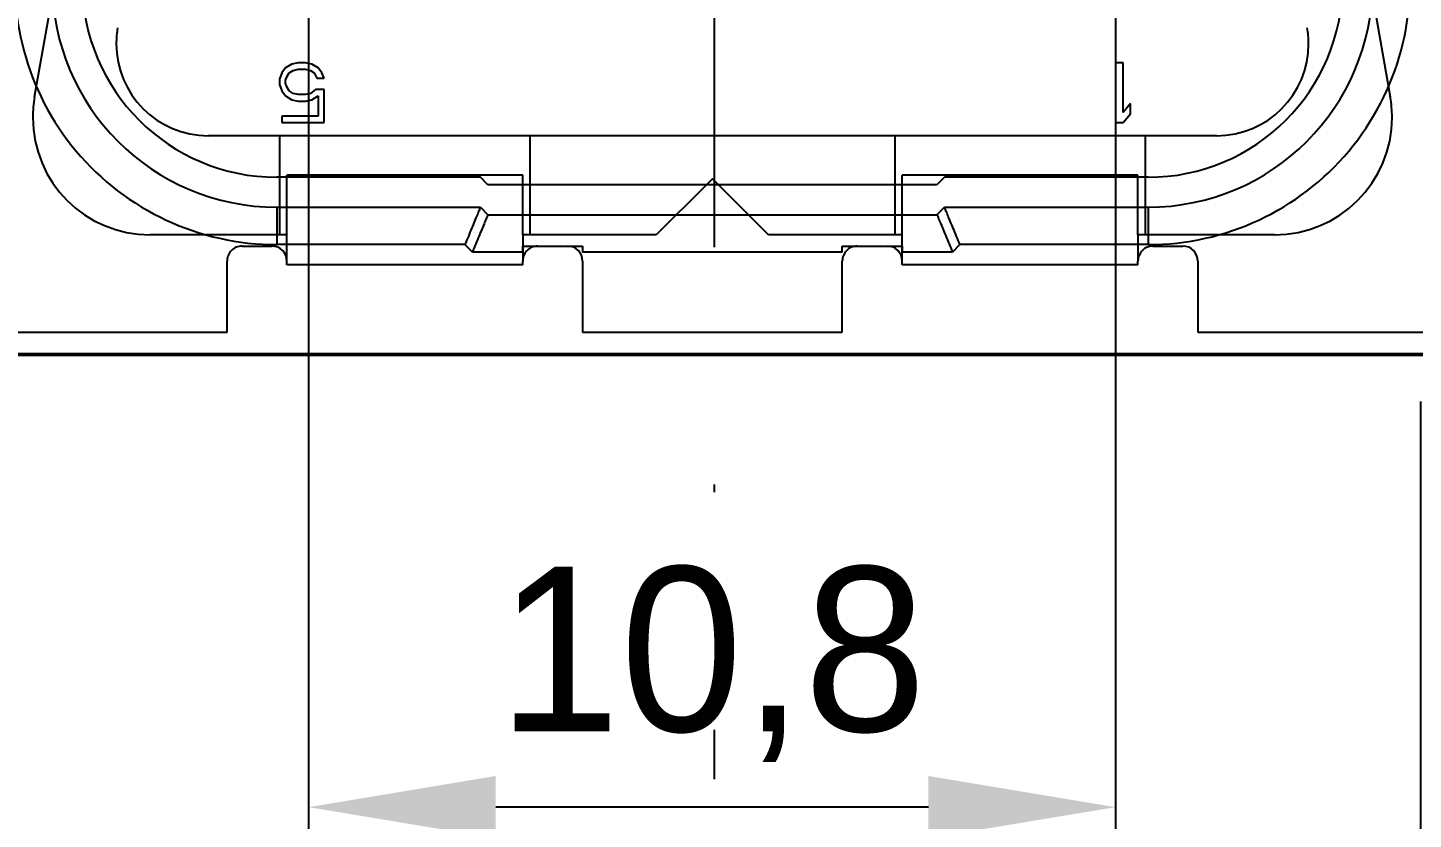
# Model space of a CAD drawing. Header units: millimetres. Extents: x 0 to 200, y 0 to 275.
# Drawn here: x 85.68 to 104.19, y 91.36 to 101.94 of the extents above; entities that cross this region are included whole.
import ezdxf

# ---------------------------------------------------------------- set-up
doc = ezdxf.new("R2010")
doc.units = ezdxf.units.MM
doc.linetypes.add('STRICHPUNKT', pattern=[25.4, 12.7, -6.35, 0, -6.35])
for name, color, linetype, lineweight in [('0.5 Vollinie', 7, 'Continuous', 50), ('Bemaßung', 2, 'Continuous', 25), ('Mittellinie', 6, 'STRICHPUNKT', 25)]:
    doc.layers.add(name, color=color, linetype=linetype, lineweight=lineweight)
doc.layers.add('MAIN-1', color=7, linetype='Continuous')
doc.layers.add('MAIN-2', color=7, linetype='Continuous')
doc.dimstyles.new('ISO-25', dxfattribs={"dimtxt": 2.5, "dimasz": 2.5, "dimexe": 1.25, "dimexo": 0.625, "dimtad": 1, "dimtxsty": 'Standard', "dimcen": 2.5, "dimadec": 0, "dimazin": 0, "dimtfac": 1, "dimtmove": 0, "dimatfit": 3, "dimfxl": 1, "dimarcsym": 0})

# ---------------------------------------------------------------- blocks, each defined once
blk = doc.blocks.new('*D73')
at = {"layer": 'Bemaßung', "color": 0, "lineweight": -2, "transparency": 16777216}
for p, q in [((71.855, 96.949), (71.855, 70.02)), ((117.855, 96.949), (117.855, 70.02)), ((74.355, 71.27), (115.355, 71.27))]:
    blk.add_line(p, q, dxfattribs=at)
at = {"layer": 'Bemaßung', "color": 0, "transparency": 16777216}
for points in [[(74.355, 71.687), (74.355, 70.853), (71.855, 71.27)], [(115.355, 71.687), (115.355, 70.853), (117.855, 71.27)]]:
    blk.add_solid(points, dxfattribs=at)
at = {"layer": 'Defpoints', "color": 0, "transparency": 16777216}
for p in [(71.855, 97.574), (117.855, 97.574), (117.855, 71.27)]:
    blk.add_point(p, dxfattribs=at)
at = {"layer": 'Bemaßung', "color": 0, "transparency": 16777216, "insert": (94.855, 72.995), "char_height": 2.2, "attachment_point": 5}
blk.add_mtext('46', dxfattribs=at)
blk = doc.blocks.new('*D74')
at = {"layer": 'Bemaßung', "color": 0, "lineweight": -2, "transparency": 16777216}
for p, q in [((85.359, 96.949), (85.359, 84.662)), ((104.29, 96.949), (104.29, 84.662)), ((87.859, 85.912), (101.79, 85.912))]:
    blk.add_line(p, q, dxfattribs=at)
at = {"layer": 'Bemaßung', "color": 0, "transparency": 16777216}
for points in [[(87.859, 86.329), (87.859, 85.495), (85.359, 85.912)], [(101.79, 86.329), (101.79, 85.495), (104.29, 85.912)]]:
    blk.add_solid(points, dxfattribs=at)
at = {"layer": 'Defpoints', "color": 0, "transparency": 16777216}
for p in [(85.359, 97.574), (104.29, 97.574), (104.29, 85.912)]:
    blk.add_point(p, dxfattribs=at)
at = {"layer": 'Bemaßung', "color": 0, "transparency": 16777216, "insert": (94.825, 87.82), "char_height": 2.2, "attachment_point": 5}
blk.add_mtext('18,9', dxfattribs=at)
blk = doc.blocks.new('*D75')
at = {"layer": 'Bemaßung', "color": 0, "lineweight": -2, "transparency": 16777216}
for p, q in [((82.325, 99.04), (82.325, 78.501)), ((107.325, 99.04), (107.325, 78.501)), ((84.825, 79.751), (104.825, 79.751))]:
    blk.add_line(p, q, dxfattribs=at)
at = {"layer": 'Bemaßung', "color": 0, "transparency": 16777216}
for points in [[(84.825, 80.168), (84.825, 79.335), (82.325, 79.751)], [(104.825, 80.168), (104.825, 79.335), (107.325, 79.751)]]:
    blk.add_solid(points, dxfattribs=at)
at = {"layer": 'Defpoints', "color": 0, "transparency": 16777216}
for p in [(82.325, 99.665), (107.325, 99.665), (107.325, 79.751)]:
    blk.add_point(p, dxfattribs=at)
at = {"layer": 'Bemaßung', "color": 0, "transparency": 16777216, "insert": (94.825, 81.476), "char_height": 2.2, "attachment_point": 5}
blk.add_mtext('25', dxfattribs=at)
blk = doc.blocks.new('*D77')
at = {"layer": 'Bemaßung', "color": 0, "lineweight": -2, "transparency": 16777216}
for p, q in [((97.98, 117.355), (152.75, 117.355)), ((151.5, 100.074), (151.5, 114.855)), ((127.325, 97.574), (152.75, 97.574))]:
    blk.add_line(p, q, dxfattribs=at)
at = {"layer": 'Bemaßung', "color": 0, "transparency": 16777216}
for points in [[(151.083, 114.855), (151.917, 114.855), (151.5, 117.355)], [(151.083, 100.074), (151.917, 100.074), (151.5, 97.574)]]:
    blk.add_solid(points, dxfattribs=at)
at = {"layer": 'Defpoints', "color": 0, "transparency": 16777216}
for p in [(97.355, 117.355), (151.5, 117.355), (126.7, 97.574)]:
    blk.add_point(p, dxfattribs=at)
at = {"layer": 'Bemaßung', "color": 0, "transparency": 16777216, "insert": (149.592, 107.465), "char_height": 2.2, "attachment_point": 5, "rotation": 90}
blk.add_mtext('19,8', dxfattribs=at)
blk = doc.blocks.new('*D79')
at = {"layer": 'Bemaßung', "color": 0, "lineweight": -2, "transparency": 16777216}
for p, q in [((86.739, 107.355), (88.746, 108.846)), ((84.733, 105.863), (79.917, 102.285)), ((63.821, 90.323), (77.91, 100.793))]:
    blk.add_line(p, q, dxfattribs=at)
at = {"layer": 'Bemaßung', "color": 0, "transparency": 16777216}
for points in [[(86.491, 107.689), (86.988, 107.02), (84.733, 105.863)], [(77.662, 101.128), (78.159, 100.459), (79.917, 102.285)]]:
    blk.add_solid(points, dxfattribs=at)
at = {"layer": 'Defpoints', "color": 0, "transparency": 16777216}
for p in [(84.733, 105.863), (79.917, 102.285)]:
    blk.add_point(p, dxfattribs=at)
at = {"layer": 'Bemaßung', "color": 0, "transparency": 16777216, "insert": (64.765, 93.174), "char_height": 2.2, "attachment_point": 5, "rotation": 36.6174}
blk.add_mtext('∅6', dxfattribs=at)
blk = doc.blocks.new('*D109')
at = {"layer": 'Bemaßung', "color": 0, "lineweight": -2, "transparency": 16777216}
for p, q in [((100.841, 109.104), (147.895, 109.104)), ((146.645, 106.604), (146.645, 100.074)), ((127.325, 97.574), (147.895, 97.574))]:
    blk.add_line(p, q, dxfattribs=at)
at = {"layer": 'Bemaßung', "color": 0, "transparency": 16777216}
for points in [[(146.229, 106.604), (147.062, 106.604), (146.645, 109.104)], [(146.229, 100.074), (147.062, 100.074), (146.645, 97.574)]]:
    blk.add_solid(points, dxfattribs=at)
at = {"layer": 'Defpoints', "color": 0, "transparency": 16777216}
for p in [(100.216, 109.104), (126.7, 97.574), (146.645, 97.574)]:
    blk.add_point(p, dxfattribs=at)
at = {"layer": 'Bemaßung', "color": 0, "transparency": 16777216, "insert": (144.737, 103.339), "char_height": 2.2, "attachment_point": 5, "rotation": 90}
blk.add_mtext('11,5', dxfattribs=at)
blk = doc.blocks.new('*D111')
at = {"layer": 'Bemaßung', "color": 0, "lineweight": -2, "transparency": 16777216}
for p, q in [((89.434, 104.979), (89.434, 90.276)), ((100.216, 104.979), (100.216, 90.276)), ((97.716, 91.526), (91.934, 91.526))]:
    blk.add_line(p, q, dxfattribs=at)
at = {"layer": 'Bemaßung', "color": 0, "transparency": 16777216}
for points in [[(91.934, 91.943), (91.934, 91.11), (89.434, 91.526)], [(97.716, 91.943), (97.716, 91.11), (100.216, 91.526)]]:
    blk.add_solid(points, dxfattribs=at)
at = {"layer": 'Defpoints', "color": 0, "transparency": 16777216}
for p in [(89.434, 105.604), (100.216, 105.604), (89.434, 91.526)]:
    blk.add_point(p, dxfattribs=at)
at = {"layer": 'Bemaßung', "color": 0, "transparency": 16777216, "insert": (94.825, 93.435), "char_height": 2.2, "attachment_point": 5}
blk.add_mtext('10,8', dxfattribs=at)
blk = doc.blocks.new('*D112')
at = {"layer": 'Bemaßung', "color": 0, "lineweight": -2, "transparency": 16777216}
for p, q in [((100.841, 105.604), (140.265, 105.604)), ((139.015, 103.104), (139.015, 100.074)), ((118.48, 97.574), (140.265, 97.574))]:
    blk.add_line(p, q, dxfattribs=at)
at = {"layer": 'Bemaßung', "color": 0, "transparency": 16777216}
for points in [[(138.599, 103.104), (139.432, 103.104), (139.015, 105.604)], [(138.599, 100.074), (139.432, 100.074), (139.015, 97.574)]]:
    blk.add_solid(points, dxfattribs=at)
at = {"layer": 'Defpoints', "color": 0, "transparency": 16777216}
for p in [(100.216, 105.604), (117.855, 97.574), (139.015, 97.574)]:
    blk.add_point(p, dxfattribs=at)
at = {"layer": 'Bemaßung', "color": 0, "transparency": 16777216, "insert": (137.29, 101.589), "char_height": 2.2, "attachment_point": 5, "rotation": 90}
blk.add_mtext('8', dxfattribs=at)
blk = doc.blocks.new('D-Sub 1-338168-2 Front')
at = {"layer": 'MAIN-1', "color": 1}
for p, q in [((6.01, 13.5), (-1.45, 13.5)), ((6.01, 12.55), (6.01, 13.5)), ((10.76, 13.5), (10.76, 12.55)), ((14.23, 13.5), (10.76, 13.5)), ((14.23, 12.55), (14.23, 13.5)), ((26.44, 13.5), (18.98, 13.5)), ((18.98, 13.5), (18.98, 12.55)), ((6.81, 12.6), (9.96, 12.6)), ((6.81, 12.6), (6.81, 12.55)), ((9.96, 12.6), (9.96, 12.55)), ((15.03, 12.6), (18.18, 12.6)), ((15.03, 12.6), (15.03, 12.55)), ((18.18, 12.6), (18.18, 12.55)), ((9.188, 12.33), (9.288, 12.43)), ((9.288, 12.43), (9.96, 12.43)), ((9.299, 12.402), (9.288, 12.43)), ((9.96, 12.35), (9.96, 12.43)), ((10.76, 12.43), (14.23, 12.43)), ((10.76, 12.43), (10.76, 12.35)), ((14.23, 12.35), (14.23, 12.43)), ((15.03, 12.43), (15.702, 12.43)), ((15.03, 12.43), (15.03, 12.35)), ((15.691, 12.402), (15.702, 12.43)), ((15.702, 12.43), (15.802, 12.33)), ((6.61, 12.35), (6.21, 12.35)), ((6.675, 12.33), (9.188, 12.33)), ((6.675, 11.83), (6.675, 12.33)), ((9.188, 12.33), (9.199, 12.302)), ((9.199, 12.302), (9.211, 12.275)), ((9.211, 12.275), (9.222, 12.247)), ((9.222, 12.247), (9.234, 12.22)), ((9.234, 12.22), (9.245, 12.193)), ((9.311, 12.375), (9.299, 12.402)), ((9.322, 12.347), (9.311, 12.375)), ((9.334, 12.32), (9.322, 12.347)), ((9.345, 12.293), (9.334, 12.32)), ((9.356, 12.266), (9.345, 12.293)), ((9.367, 12.239), (9.356, 12.266)), ((9.378, 12.213), (9.367, 12.239)), ((10.76, 12.35), (9.96, 12.35)), ((15.03, 12.35), (14.23, 12.35)), ((15.612, 12.213), (15.623, 12.239)), ((15.623, 12.239), (15.634, 12.266)), ((15.634, 12.266), (15.645, 12.293)), ((15.645, 12.293), (15.656, 12.32)), ((15.656, 12.32), (15.668, 12.347)), ((15.668, 12.347), (15.679, 12.375)), ((15.679, 12.375), (15.691, 12.402)), ((15.745, 12.193), (15.756, 12.22)), ((15.756, 12.22), (15.768, 12.247)), ((15.768, 12.247), (15.779, 12.275)), ((15.779, 12.275), (15.791, 12.302)), ((15.791, 12.302), (15.802, 12.33)), ((15.802, 12.33), (18.315, 12.33)), ((18.315, 11.83), (18.315, 12.33)), ((18.78, 12.35), (18.38, 12.35)), ((9.245, 12.193), (9.256, 12.166)), ((9.256, 12.166), (9.267, 12.139)), ((9.267, 12.139), (9.278, 12.113)), ((9.278, 12.113), (9.288, 12.088)), ((9.288, 12.088), (9.298, 12.064)), ((9.298, 12.064), (9.308, 12.04)), ((9.308, 12.04), (9.318, 12.017)), ((9.388, 12.188), (9.378, 12.213)), ((9.398, 12.164), (9.388, 12.188)), ((9.408, 12.14), (9.398, 12.164)), ((9.418, 12.117), (9.408, 12.14)), ((9.427, 12.095), (9.418, 12.117)), ((9.435, 12.074), (9.427, 12.095)), ((9.444, 12.054), (9.435, 12.074)), ((9.451, 12.035), (9.444, 12.054)), ((9.459, 12.018), (9.451, 12.035)), ((15.531, 12.018), (15.539, 12.035)), ((15.539, 12.035), (15.546, 12.054)), ((15.546, 12.054), (15.555, 12.074)), ((15.555, 12.074), (15.563, 12.095)), ((15.563, 12.095), (15.572, 12.117)), ((15.572, 12.117), (15.582, 12.14)), ((15.582, 12.14), (15.592, 12.164)), ((15.592, 12.164), (15.602, 12.188)), ((15.602, 12.188), (15.612, 12.213)), ((15.672, 12.017), (15.682, 12.04)), ((15.682, 12.04), (15.692, 12.064)), ((15.692, 12.064), (15.702, 12.088)), ((15.702, 12.088), (15.712, 12.113)), ((15.712, 12.113), (15.723, 12.139)), ((15.723, 12.139), (15.734, 12.166)), ((15.734, 12.166), (15.745, 12.193)), ((9.318, 12.017), (9.327, 11.995)), ((9.327, 11.995), (9.335, 11.974)), ((9.335, 11.974), (9.344, 11.954)), ((9.344, 11.954), (9.351, 11.935)), ((9.351, 11.935), (9.359, 11.918)), ((9.359, 11.918), (9.365, 11.902)), ((9.365, 11.902), (9.371, 11.887)), ((9.371, 11.887), (9.377, 11.874)), ((9.377, 11.874), (9.381, 11.863)), ((9.381, 11.863), (9.385, 11.853)), ((9.385, 11.853), (9.389, 11.845)), ((9.495, 11.93), (9.395, 11.83)), ((9.465, 12.002), (9.459, 12.018)), ((9.471, 11.987), (9.465, 12.002)), ((9.477, 11.974), (9.471, 11.987)), ((9.481, 11.963), (9.477, 11.974)), ((9.485, 11.953), (9.481, 11.963)), ((9.489, 11.945), (9.485, 11.953)), ((9.492, 11.938), (9.489, 11.945)), ((9.493, 11.934), (9.492, 11.938)), ((9.495, 11.931), (9.493, 11.934)), ((9.495, 11.93), (9.495, 11.931)), ((15.495, 11.93), (9.495, 11.93)), ((15.495, 11.931), (15.497, 11.934)), ((15.495, 11.93), (15.495, 11.931)), ((15.595, 11.83), (15.495, 11.93)), ((15.497, 11.934), (15.498, 11.938)), ((15.498, 11.938), (15.501, 11.945)), ((15.501, 11.945), (15.505, 11.953)), ((15.505, 11.953), (15.509, 11.963)), ((15.509, 11.963), (15.513, 11.974)), ((15.513, 11.974), (15.519, 11.987)), ((15.519, 11.987), (15.525, 12.002)), ((15.525, 12.002), (15.531, 12.018)), ((15.601, 11.845), (15.605, 11.853)), ((15.605, 11.853), (15.609, 11.863)), ((15.609, 11.863), (15.613, 11.874)), ((15.613, 11.874), (15.619, 11.887)), ((15.619, 11.887), (15.625, 11.902)), ((15.625, 11.902), (15.631, 11.918)), ((15.631, 11.918), (15.639, 11.935)), ((15.639, 11.935), (15.646, 11.954)), ((15.646, 11.954), (15.655, 11.974)), ((15.655, 11.974), (15.663, 11.995)), ((15.663, 11.995), (15.672, 12.017)), ((9.395, 11.83), (6.675, 11.83)), ((9.389, 11.845), (9.392, 11.838)), ((9.392, 11.838), (9.393, 11.834)), ((9.393, 11.834), (9.395, 11.831)), ((9.395, 11.831), (9.395, 11.83)), ((15.595, 11.831), (15.597, 11.834)), ((15.595, 11.83), (15.595, 11.831)), ((18.315, 11.83), (15.595, 11.83)), ((15.597, 11.834), (15.598, 11.838)), ((15.598, 11.838), (15.601, 11.845)), ((9.395, 11.43), (9.495, 11.53)), ((9.495, 11.53), (15.495, 11.53)), ((12.415, 11.53), (12.495, 11.45)), ((12.495, 11.45), (12.575, 11.53)), ((15.495, 11.53), (15.595, 11.43)), ((6.675, 11.43), (9.395, 11.43)), ((15.595, 11.43), (18.315, 11.43)), ((7.009, 10.7), (6.909, 10.581)), ((6.909, 10.581), (6.909, 10.445)), ((6.909, 10.445), (7.009, 10.564)), ((7.109, 10.7), (7.009, 10.7)), ((7.009, 10.564), (7.009, 9.9)), ((7.109, 9.9), (7.109, 10.7)), ((18.248, 10.7), (17.681, 10.7)), ((17.681, 10.7), (17.681, 10.257)), ((17.764, 10.343), (17.764, 10.615)), ((17.764, 10.615), (18.248, 10.615)), ((18.248, 10.615), (18.248, 10.7)), ((17.848, 10.394), (17.764, 10.343)), ((17.931, 10.411), (17.848, 10.394)), ((18.031, 10.411), (17.931, 10.411)), ((18.114, 10.394), (18.031, 10.411)), ((18.198, 10.343), (18.114, 10.394)), ((17.681, 10.257), (17.798, 10.257)), ((17.798, 10.257), (17.864, 10.309)), ((17.864, 10.309), (17.931, 10.326)), ((17.931, 10.326), (18.031, 10.326)), ((18.031, 10.326), (18.098, 10.309)), ((18.098, 10.309), (18.148, 10.274)), ((18.148, 10.274), (18.181, 10.223)), ((18.181, 10.223), (18.198, 10.172)), ((18.248, 10.274), (18.198, 10.343)), ((18.281, 10.189), (18.248, 10.274)), ((18.281, 10.121), (18.281, 10.189)), ((17.781, 10.104), (17.681, 10.104)), ((17.681, 10.104), (17.714, 10.036)), ((17.714, 10.036), (17.764, 9.968)), ((17.814, 10.036), (17.781, 10.104)), ((17.864, 10.002), (17.814, 10.036)), ((17.931, 9.985), (17.864, 10.002)), ((18.098, 10.002), (18.031, 9.985)), ((18.148, 10.036), (18.098, 10.002)), ((18.181, 10.087), (18.148, 10.036)), ((18.198, 10.138), (18.181, 10.087)), ((18.198, 10.172), (18.198, 10.138)), ((18.198, 9.968), (18.248, 10.036)), ((18.248, 10.036), (18.281, 10.121)), ((7.009, 9.9), (7.109, 9.9)), ((17.764, 9.968), (17.848, 9.917)), ((17.848, 9.917), (17.931, 9.9)), ((18.031, 9.985), (17.931, 9.985)), ((17.931, 9.9), (18.031, 9.9)), ((18.031, 9.9), (18.114, 9.917)), ((18.114, 9.917), (18.198, 9.968))]:
    blk.add_line(p, q, dxfattribs=at)
for centre, radius, start, end in [((6.21, 12.55), 0.2, 180, 270), ((6.61, 12.55), 0.2, 270, 0), ((10.16, 12.55), 0.2, 180, 270), ((10.56, 12.55), 0.2, 270, 0), ((14.43, 12.55), 0.2, 180, 270), ((14.83, 12.55), 0.2, 270, 0), ((18.38, 12.55), 0.2, 180, 270), ((18.78, 12.55), 0.2, 270, 0), ((6.675, 8.83), 3.5, 90, 190), ((18.315, 8.83), 3.5, 350, 90), ((6.675, 8.83), 3, 90, 180), ((18.315, 8.83), 3, 0, 90), ((6.675, 8.83), 2.6, 90, 180), ((18.315, 8.83), 2.6, 0, 90)]:
    blk.add_arc(centre, radius, start, end, dxfattribs=at)
at = {"layer": 'MAIN-2', "color": 1}
for p, q in [((6.01, 13.5), (6.01, 13.5)), ((10.76, 13.5), (10.76, 13.5)), ((14.23, 13.5), (14.23, 13.5)), ((18.98, 13.5), (18.98, 13.5)), ((6.81, 12.6), (6.81, 12.6)), ((9.96, 12.6), (9.96, 12.6)), ((15.03, 12.6), (15.03, 12.6)), ((18.18, 12.6), (18.18, 12.6)), ((6.01, 12.55), (6.01, 12.55)), ((6.81, 12.2), (6.81, 12.55)), ((6.81, 12.55), (6.81, 12.55)), ((9.96, 12.55), (9.96, 12.2)), ((9.96, 12.55), (9.96, 12.55)), ((10.76, 12.55), (10.76, 12.55)), ((14.23, 12.55), (14.23, 12.55)), ((15.03, 12.2), (15.03, 12.55)), ((15.03, 12.55), (15.03, 12.55)), ((18.18, 12.55), (18.18, 12.2)), ((18.18, 12.55), (18.18, 12.55)), ((18.98, 12.55), (18.98, 12.55)), ((6.21, 12.35), (6.21, 12.35)), ((6.61, 12.35), (6.61, 12.35)), ((9.96, 12.35), (9.96, 12.35)), ((10.16, 12.35), (10.16, 12.35)), ((10.56, 12.35), (10.56, 12.35)), ((10.76, 12.35), (10.76, 12.35)), ((14.23, 12.35), (14.23, 12.35)), ((14.43, 12.35), (14.43, 12.35)), ((14.83, 12.35), (14.83, 12.35)), ((15.03, 12.35), (15.03, 12.35)), ((18.38, 12.35), (18.38, 12.35)), ((18.78, 12.35), (18.78, 12.35)), ((4.985, 12.2), (6.81, 12.2)), ((4.985, 12.2), (4.985, 12.2)), ((6.71, 12.2), (6.71, 10.875)), ((6.71, 12.2), (6.71, 12.2)), ((6.81, 12.2), (6.81, 11.4)), ((6.81, 12.2), (6.81, 12.2)), ((9.96, 12.2), (11.745, 12.2)), ((9.96, 12.2), (9.96, 11.4)), ((9.96, 12.2), (9.96, 12.2)), ((10.06, 10.875), (10.06, 12.2)), ((10.06, 12.2), (10.06, 12.2)), ((11.745, 12.2), (12.415, 11.53)), ((11.745, 12.2), (11.745, 12.2)), ((12.575, 11.53), (13.245, 12.2)), ((13.245, 12.2), (15.03, 12.2)), ((13.245, 12.2), (13.245, 12.2)), ((14.93, 12.2), (14.93, 10.875)), ((14.93, 12.2), (14.93, 12.2)), ((15.03, 12.2), (15.03, 11.4)), ((15.03, 12.2), (15.03, 12.2)), ((18.18, 12.2), (20.005, 12.2)), ((18.18, 12.2), (18.18, 11.4)), ((18.18, 12.2), (18.18, 12.2)), ((18.28, 10.875), (18.28, 12.2)), ((18.28, 12.2), (18.28, 12.2)), ((20.005, 12.2), (20.005, 12.2)), ((9.495, 11.93), (9.495, 11.93)), ((15.495, 11.93), (15.495, 11.93)), ((6.675, 11.83), (6.675, 11.83)), ((9.395, 11.83), (9.395, 11.83)), ((15.595, 11.83), (15.595, 11.83)), ((18.315, 11.83), (18.315, 11.83)), ((9.495, 11.53), (9.495, 11.53)), ((15.495, 11.53), (15.495, 11.53)), ((6.675, 11.43), (6.675, 11.43)), ((6.81, 11.4), (9.96, 11.4)), ((6.81, 11.4), (6.81, 11.4)), ((9.395, 11.43), (9.395, 11.43)), ((9.96, 11.4), (9.96, 11.4)), ((12.495, 11.45), (12.495, 11.45)), ((15.03, 11.4), (18.18, 11.4)), ((15.03, 11.4), (15.03, 11.4)), ((15.595, 11.43), (15.595, 11.43)), ((18.18, 11.4), (18.18, 11.4)), ((18.315, 11.43), (18.315, 11.43)), ((5.76, 10.875), (6.71, 10.875)), ((5.76, 10.875), (5.76, 10.875)), ((6.71, 10.875), (10.06, 10.875)), ((6.71, 10.875), (6.71, 10.875)), ((10.06, 10.875), (14.93, 10.875)), ((10.06, 10.875), (10.06, 10.875)), ((14.93, 10.875), (18.28, 10.875)), ((14.93, 10.875), (14.93, 10.875)), ((18.28, 10.875), (19.23, 10.875)), ((18.28, 10.875), (18.28, 10.875)), ((19.23, 10.875), (19.23, 10.875)), ((6.909, 10.581), (6.909, 10.581)), ((7.009, 10.7), (7.009, 10.7)), ((7.009, 10.564), (7.009, 10.564)), ((7.109, 10.7), (7.109, 10.7)), ((17.681, 10.7), (17.681, 10.7)), ((17.764, 10.615), (17.764, 10.615)), ((18.248, 10.7), (18.248, 10.7)), ((18.248, 10.615), (18.248, 10.615)), ((6.909, 10.445), (6.909, 10.445)), ((17.848, 10.394), (17.848, 10.394)), ((17.931, 10.411), (17.931, 10.411)), ((18.031, 10.411), (18.031, 10.411)), ((18.114, 10.394), (18.114, 10.394)), ((3.439, 10.357), (3.439, 10.357)), ((4.613, 3.697), (3.439, 10.357)), ((17.681, 10.257), (17.681, 10.257)), ((17.764, 10.343), (17.764, 10.343)), ((17.798, 10.257), (17.798, 10.257)), ((17.864, 10.309), (17.864, 10.309)), ((17.931, 10.326), (17.931, 10.326)), ((18.031, 10.326), (18.031, 10.326)), ((18.098, 10.309), (18.098, 10.309)), ((18.148, 10.274), (18.148, 10.274)), ((18.181, 10.223), (18.181, 10.223)), ((18.198, 10.343), (18.198, 10.343)), ((18.248, 10.274), (18.248, 10.274)), ((18.281, 10.189), (18.281, 10.189)), ((21.551, 10.357), (20.377, 3.697)), ((21.551, 10.357), (21.551, 10.357)), ((17.681, 10.104), (17.681, 10.104)), ((17.714, 10.036), (17.714, 10.036)), ((17.781, 10.104), (17.781, 10.104)), ((17.814, 10.036), (17.814, 10.036)), ((17.864, 10.002), (17.864, 10.002)), ((18.098, 10.002), (18.098, 10.002)), ((18.148, 10.036), (18.148, 10.036)), ((18.181, 10.087), (18.181, 10.087)), ((18.198, 10.172), (18.198, 10.172)), ((18.198, 10.138), (18.198, 10.138)), ((18.248, 10.036), (18.248, 10.036)), ((18.281, 10.121), (18.281, 10.121)), ((7.009, 9.9), (7.009, 9.9)), ((7.109, 9.9), (7.109, 9.9)), ((17.764, 9.968), (17.764, 9.968)), ((17.848, 9.917), (17.848, 9.917)), ((17.931, 9.985), (17.931, 9.985)), ((17.931, 9.9), (17.931, 9.9)), ((18.031, 9.985), (18.031, 9.985)), ((18.031, 9.9), (18.031, 9.9)), ((18.114, 9.917), (18.114, 9.917)), ((18.198, 9.968), (18.198, 9.968))]:
    blk.add_line(p, q, dxfattribs=at)
for centre, radius, start, end in [((4.985, 10.63), 1.57, 90, 180), ((20.005, 10.63), 1.57, 0, 90), ((5.76, 9.645), 1.23, 90, 180), ((19.23, 9.645), 1.23, 0, 90), ((4.985, 10.63), 1.57, 180, 190), ((20.005, 10.63), 1.57, 350, 0), ((5.76, 9.645), 1.23, 180, 190), ((19.23, 9.645), 1.23, 350, 0)]:
    blk.add_arc(centre, radius, start, end, dxfattribs=at)

msp = doc.modelspace()

# ---------------------------------------------------------------- linework, layer by layer
at = {"layer": '0.5 Vollinie'}
msp.add_line((117.855, 97.574), (71.855, 97.574), dxfattribs=at)
at = {"layer": 'Mittellinie', "ltscale": 0.5}
msp.add_line((94.855, 130.961), (94.855, 91.899), dxfattribs=at)

# ---------------------------------------------------------------- block references
at = {"rotation": 180}
msp.add_blockref('D-Sub 1-338168-2 Front', (107.325, 111.374), dxfattribs=at)

# ---------------------------------------------------------------- dimensions: what is measured, and where the dimension line sits
at = {"layer": 'Bemaßung'}
for base, p1, p2, picture, middle in [((151.5, 117.355), (126.7, 97.574), (97.355, 117.355), '*D77', (149.592, 107.465)), ((146.645, 97.574), (100.216, 109.104), (126.7, 97.574), '*D109', (144.737, 103.339)), ((139.015, 97.574), (100.216, 105.604), (117.855, 97.574), '*D112', (137.29, 101.589))]:
    dim = msp.add_linear_dim(base=base, p1=p1, p2=p2, angle=90, dimstyle='ISO-25', override={"dimtxt": 2.2, "dimdec": 1, "dimtdec": 1, "dimfrac": 2, "dimarcsym": 1}, dxfattribs=at)
    dim.commit()
    dim.dimension.update_dxf_attribs({"geometry": picture, "text_midpoint": middle})
dim = msp.add_diameter_dim_2p(p1=(84.733, 105.863), p2=(79.917, 102.285), dimstyle='ISO-25', override={"dimtxt": 2.2, "dimdec": 1, "dimtdec": 1, "dimfrac": 2, "dimarcsym": 1}, dxfattribs=at)
dim.commit()
dim.dimension.update_dxf_attribs({"geometry": '*D79', "text_midpoint": (65.794, 91.789), "dimtype": 163})
for base, p1, p2, picture, middle in [((89.434, 91.526), (100.216, 105.604), (89.434, 105.604), '*D111', (94.825, 93.435)), ((107.325, 79.751), (82.325, 99.665), (107.325, 99.665), '*D75', (94.825, 81.476)), ((104.29, 85.912), (85.359, 97.574), (104.29, 97.574), '*D74', (94.825, 87.82))]:
    dim = msp.add_linear_dim(base=base, p1=p1, p2=p2, dimstyle='ISO-25', override={"dimtxt": 2.2, "dimdec": 1, "dimtdec": 1, "dimfrac": 2, "dimarcsym": 1}, dxfattribs=at)
    dim.commit()
    dim.dimension.update_dxf_attribs({"geometry": picture, "text_midpoint": middle})
dim = msp.add_linear_dim(base=(117.855, 71.27), p1=(71.855, 97.574), p2=(117.855, 97.574), dimstyle='ISO-25', override={"dimtxt": 2.2, "dimdec": 1, "dimtdec": 1, "dimfrac": 2, "dimarcsym": 1}, dxfattribs=at)
dim.commit()
dim.dimension.update_dxf_attribs({"geometry": '*D73', "text_midpoint": (94.855, 71.27), "dimtype": 160})

doc.saveas('drawing.dxf')
